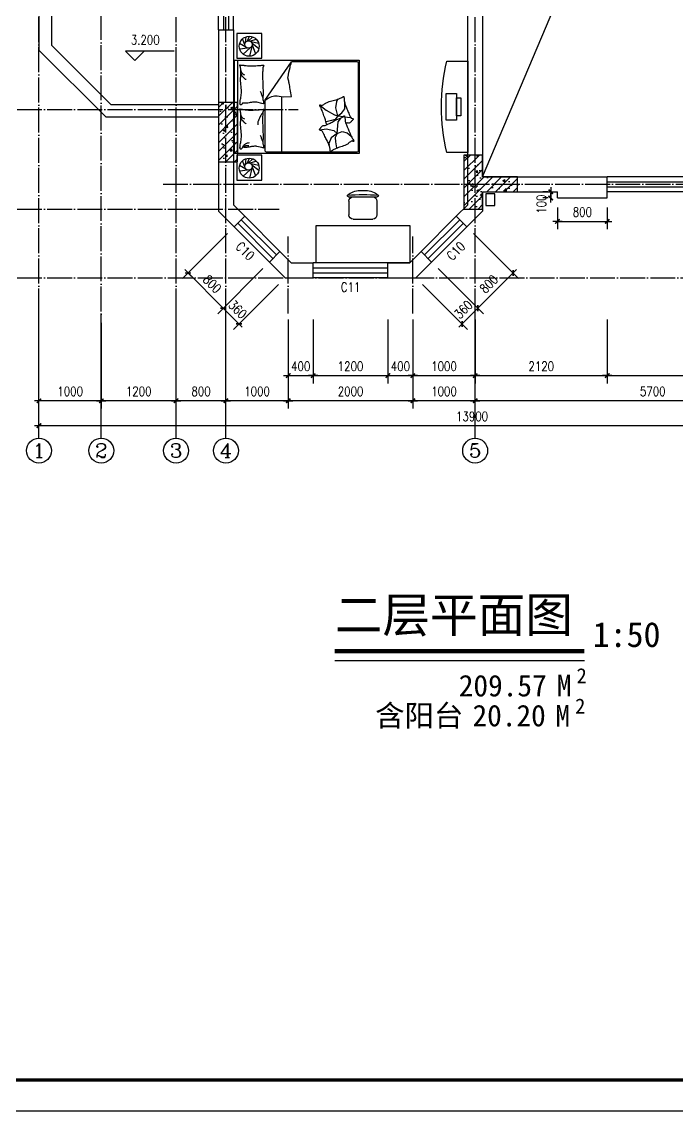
# Model space of a CAD drawing. Extents: x 12400 to 217743, y 90685 to 209848.
# Drawn here: x 84382 to 94902, y 90700 to 108180 of the extents above; entities that cross this region are included whole.
import ezdxf
from ezdxf.enums import TextEntityAlignment as Align

# ---------------------------------------------------------------- set-up
doc = ezdxf.new("R2010")
doc.units = 0
doc.header["$LTSCALE"] = 200
doc.linetypes.add('DOTE', pattern=[2.42, 2, -0.2, 0.02, -0.2])
doc.layers.get('0').update_dxf_attribs({"linetype": 'CONTINUOUS'})
doc.layers.get('DEFPOINTS').update_dxf_attribs({"linetype": 'CONTINUOUS'})
for name, color, linetype in [('AXIS', 3, 'CONTINUOUS'), ('AXIS_TEXT', 7, 'CONTINUOUS'), ('COLUMN', 4, 'CONTINUOUS'), ('DOTE', 1, 'DOTE'), ('HATCH', 8, 'CONTINUOUS'), ('LVTRY', 6, 'CONTINUOUS'), ('PUB_DIM', 3, 'CONTINUOUS'), ('PUB_TITLE', 143, 'CONTINUOUS'), ('WALL', 4, 'CONTINUOUS'), ('WINDOW', 2, 'CONTINUOUS'), ('家具', 8, 'CONTINUOUS')]:
    doc.layers.add(name, color=color, linetype=linetype)
doc.styles.add('2', font='SIMHEI.TTF')
doc.styles.add('_SIMPLEX', font='SIMPLEX.shx', dxfattribs={"width": 0.8, "bigfont": 'hztxt.shx'})
doc.styles.add('COMPLEX', font='COMPLEX')
doc.styles.add('DIM_FONT', font='SIMPLEX', dxfattribs={"width": 0.8})
doc.styles.add('SIMPLEX', font='SIMPLEX.SHX')
doc.dimstyles.new('AXIS50', dxfattribs={"dimscale": 0.5, "dimtxt": 300, "dimasz": 1, "dimexe": 250, "dimexo": 300, "dimgap": 150, "dimtad": 1, "dimdec": 0, "dimzin": 0, "dimdsep": 46, "dimtxsty": 'DIM_FONT', "dimblk": '_DIMX', "dimblk1": 'DOTSMALL', "dimblk2": 'DOTSMALL', "dimcen": 2.5, "dimse1": 1, "dimse2": 1, "dimclrt": 7, "dimadec": 0, "dimazin": 0, "dimtfac": 1, "dimtdec": 0, "dimtix": 1, "dimtmove": 2, "dimatfit": 3, "dimldrblk": '_DIMX', "dimfxl": 0, "dimtolj": 1, "dimtzin": 0, "dimarcsym": 0})
doc.dimstyles.new('DIMA50', dxfattribs={"dimscale": 0.5, "dimtxt": 300, "dimasz": 1, "dimexe": 250, "dimexo": 300, "dimgap": 150, "dimtad": 1, "dimdec": 0, "dimzin": 0, "dimdsep": 46, "dimtxsty": 'DIM_FONT', "dimblk": '_DIMX', "dimblk1": 'DOTSMALL', "dimblk2": 'DOTSMALL', "dimcen": 2.5, "dimse1": 1, "dimclrt": 7, "dimadec": 0, "dimazin": 0, "dimtfac": 1, "dimtdec": 0, "dimtix": 1, "dimtmove": 2, "dimatfit": 3, "dimldrblk": '_DIMX', "dimfxl": 0, "dimtolj": 1, "dimtzin": 0, "dimarcsym": 0})
doc.dimstyles.new('DIMB50', dxfattribs={"dimscale": 0.5, "dimtxt": 300, "dimasz": 1, "dimexe": 250, "dimexo": 300, "dimgap": 150, "dimtad": 1, "dimdec": 0, "dimzin": 0, "dimdsep": 46, "dimtxsty": 'DIM_FONT', "dimblk": '_DIMX', "dimblk1": 'DOTSMALL', "dimblk2": 'DOTSMALL', "dimcen": 2.5, "dimse2": 1, "dimclrt": 7, "dimadec": 0, "dimazin": 0, "dimtfac": 1, "dimtdec": 0, "dimtix": 1, "dimtmove": 2, "dimatfit": 3, "dimldrblk": '_DIMX', "dimfxl": 0, "dimtolj": 1, "dimtzin": 0, "dimarcsym": 0})
doc.dimstyles.new('DIMN50', dxfattribs={"dimscale": 0.5, "dimtxt": 300, "dimasz": 1, "dimexe": 250, "dimexo": 300, "dimgap": 150, "dimtad": 1, "dimdec": 0, "dimzin": 0, "dimdsep": 46, "dimtxsty": 'DIM_FONT', "dimblk": '_DIMX', "dimblk1": 'DOTSMALL', "dimblk2": 'DOTSMALL', "dimcen": 2.5, "dimclrt": 7, "dimadec": 0, "dimazin": 0, "dimtfac": 1, "dimtdec": 0, "dimtix": 1, "dimtmove": 2, "dimatfit": 3, "dimldrblk": '_DIMX', "dimfxl": 0, "dimtolj": 1, "dimtzin": 0, "dimarcsym": 0})
pattern_1 = [(45, (178485.24, -10986.48), (-70.71068, 70.71068), []), (50, (178485.24, -10986.48), (358.6301, -31.37607), [37.5, -412.5]), (355, (178485.24, -10986.48), (-69.3757, 376.0961), [30, -330]), (100.4514, (178515.12, -10989.1), (289.2547, 344.7198), [31.8701, -350.5711]), (46.1842, (178485.24, -10886.48), (533.6205, -82.7595), [56.25, -618.75]), (96.6356, (178529.7, -10893.37), (467.3314, 487.059), [47.8051, -525.8565]), (351.1842, (178485.24, -10886.5), (467.331, 487.0593), [45, -495]), (21, (178535.24, -10911.48), (298.4535, -201.30945), [37.5, -412.5]), (326, (178535.24, -10911.48), (121.6577, 362.575), [30, -330]), (71.4514, (178560.1, -10928.25), (420.1113, 161.26525), [31.8701, -350.5711]), (37.5, (178485.24, -10986.48), (6.07993, 166.44693), [0, -326, 0, -335, 0, -331.25]), (7.5, (178485.24, -10986.48), (131.53477, 197.20586), [0, -191, 0, -318.5, 0, -126.25]), (327.5, (178373.74, -10986.48), (266.91122, -11.27744), [0, -125, 0, -390, 0, -517.5]), (317.5, (178323.74, -10986.48), (291.5931, 50.0525), [0, -162.5, 0, -259, 0, -367.5])]

# ---------------------------------------------------------------- blocks, each defined once
blk = doc.blocks.new('_AXISO')
blk.add_circle((0, 0), 0.5)
at = {"layer": 'AXIS_TEXT', "style": 'COMPLEX', "width": 1.041667}
blk.add_attdef('A', text='', height=0.56, dxfattribs=at).set_placement((-0.25, -0.28), (0.25, -0.28), align=Align.FIT)
blk = doc.blocks.new('_DIMX')
blk.add_line((-150, 0), (150, 0))
at = {"const_width": 50}
blk.add_lwpolyline([(-70, -70), (70, 70)], dxfattribs=at)
blk = doc.blocks.new('*D1376')
at = {"layer": 'AXIS', "color": 0, "lineweight": -2}
blk.add_line((97358, 102099), (91659, 102099), dxfattribs=at)
at = {"layer": 'DEFPOINTS', "color": 0}
for p in [(91659, 103499), (97359, 103499), (91659, 102099)]:
    blk.add_point(p, dxfattribs=at)
at = {"layer": 'AXIS', "color": 0, "lineweight": -2, "xscale": 0.5, "yscale": 0.5, "zscale": 0.5, "rotation": 180}
blk.add_blockref('_DIMX', (91659, 102099), dxfattribs=at)
at = {"layer": 'AXIS', "color": 0, "lineweight": -2, "xscale": 0.5, "yscale": 0.5, "zscale": 0.5}
blk.add_blockref('_DIMX', (97359, 102099), dxfattribs=at)
at = {"layer": 'AXIS', "color": 7, "insert": (94509, 102249), "char_height": 150, "attachment_point": 5, "style": 'DIM_FONT'}
blk.add_mtext('\\A1;5700', dxfattribs=at)
blk = doc.blocks.new('_DOTSMALL')
at = {"color": 0, "linetype": 'ByBlock', "const_width": 0.5}
blk.add_lwpolyline([(-0.0625, 0, 1), (0.0625, 0, 1)], format="xyb", close=True, dxfattribs=at)
blk = doc.blocks.new('*D1377')
at = {"layer": 'AXIS', "color": 0, "lineweight": -2}
for p, q in [((90659, 103349), (90659, 101974)), ((91658, 102099), (90659, 102099))]:
    blk.add_line(p, q, dxfattribs=at)
at = {"layer": 'DEFPOINTS', "color": 0}
for p in [(90659, 103499), (91659, 103499), (90659, 102099)]:
    blk.add_point(p, dxfattribs=at)
at = {"layer": 'AXIS', "color": 0, "lineweight": -2, "xscale": 0.5, "yscale": 0.5, "zscale": 0.5, "rotation": 180}
blk.add_blockref('_DIMX', (90659, 102099), dxfattribs=at)
at = {"layer": 'AXIS', "color": 0, "lineweight": -2, "xscale": 0.5, "yscale": 0.5, "zscale": 0.5}
blk.add_blockref('_DIMX', (91659, 102099), dxfattribs=at)
at = {"layer": 'AXIS', "color": 7, "insert": (91159, 102249), "char_height": 150, "attachment_point": 5, "style": 'DIM_FONT'}
blk.add_mtext('\\A1;1000', dxfattribs=at)
blk = doc.blocks.new('*D1378')
at = {"layer": 'AXIS', "color": 0, "lineweight": -2}
blk.add_line((87658, 102099), (86859, 102099), dxfattribs=at)
at = {"layer": 'DEFPOINTS', "color": 0}
for p in [(86859, 103499), (87659, 103499), (86859, 102099)]:
    blk.add_point(p, dxfattribs=at)
at = {"layer": 'AXIS', "color": 0, "lineweight": -2, "xscale": 0.5, "yscale": 0.5, "zscale": 0.5, "rotation": 180}
blk.add_blockref('_DIMX', (86859, 102099), dxfattribs=at)
at = {"layer": 'AXIS', "color": 0, "lineweight": -2, "xscale": 0.5, "yscale": 0.5, "zscale": 0.5}
blk.add_blockref('_DIMX', (87659, 102099), dxfattribs=at)
at = {"layer": 'AXIS', "color": 7, "insert": (87259, 102249), "char_height": 150, "attachment_point": 5, "style": 'DIM_FONT'}
blk.add_mtext('\\A1;800', dxfattribs=at)
blk = doc.blocks.new('*D1379')
at = {"layer": 'AXIS', "color": 0, "lineweight": -2}
blk.add_line((98558, 101699), (84659, 101699), dxfattribs=at)
at = {"layer": 'DEFPOINTS', "color": 0}
for p in [(84659, 103499), (98559, 103499), (84659, 101699)]:
    blk.add_point(p, dxfattribs=at)
at = {"layer": 'AXIS', "color": 0, "lineweight": -2, "xscale": 0.5, "yscale": 0.5, "zscale": 0.5, "rotation": 180}
blk.add_blockref('_DIMX', (84659, 101699), dxfattribs=at)
at = {"layer": 'AXIS', "color": 0, "lineweight": -2, "xscale": 0.5, "yscale": 0.5, "zscale": 0.5}
blk.add_blockref('_DIMX', (98559, 101699), dxfattribs=at)
at = {"layer": 'AXIS', "color": 7, "insert": (91609, 101849), "char_height": 150, "attachment_point": 5, "style": 'DIM_FONT'}
blk.add_mtext('\\A1;13900', dxfattribs=at)
blk = doc.blocks.new('*D1402')
at = {"layer": 'AXIS', "color": 0, "lineweight": -2}
for p, q in [((88659, 103349), (88659, 101974)), ((88658, 102099), (87659, 102099))]:
    blk.add_line(p, q, dxfattribs=at)
at = {"layer": 'DEFPOINTS', "color": 0}
for p in [(87659, 103499), (88659, 103499), (87659, 102099)]:
    blk.add_point(p, dxfattribs=at)
at = {"layer": 'AXIS', "color": 0, "lineweight": -2, "xscale": 0.5, "yscale": 0.5, "zscale": 0.5, "rotation": 180}
blk.add_blockref('_DIMX', (87659, 102099), dxfattribs=at)
at = {"layer": 'AXIS', "color": 0, "lineweight": -2, "xscale": 0.5, "yscale": 0.5, "zscale": 0.5}
blk.add_blockref('_DIMX', (88659, 102099), dxfattribs=at)
at = {"layer": 'AXIS', "color": 7, "insert": (88159, 102249), "char_height": 150, "attachment_point": 5, "style": 'DIM_FONT'}
blk.add_mtext('\\A1;1000', dxfattribs=at)
blk = doc.blocks.new('*D1403')
at = {"layer": 'AXIS', "color": 0, "lineweight": -2}
for p, q in [((88659, 103349), (88659, 101974)), ((90659, 103349), (90659, 101974)), ((90658, 102099), (88659, 102099))]:
    blk.add_line(p, q, dxfattribs=at)
at = {"layer": 'DEFPOINTS', "color": 0}
for p in [(88659, 103499), (90659, 103499), (88659, 102099)]:
    blk.add_point(p, dxfattribs=at)
at = {"layer": 'AXIS', "color": 0, "lineweight": -2, "xscale": 0.5, "yscale": 0.5, "zscale": 0.5, "rotation": 180}
blk.add_blockref('_DIMX', (88659, 102099), dxfattribs=at)
at = {"layer": 'AXIS', "color": 0, "lineweight": -2, "xscale": 0.5, "yscale": 0.5, "zscale": 0.5}
blk.add_blockref('_DIMX', (90659, 102099), dxfattribs=at)
at = {"layer": 'AXIS', "color": 7, "insert": (89659, 102249), "char_height": 150, "attachment_point": 5, "style": 'DIM_FONT'}
blk.add_mtext('\\A1;2000', dxfattribs=at)
blk = doc.blocks.new('*D1404')
at = {"layer": 'AXIS', "color": 0, "lineweight": -2}
for p, q in [((85659, 103349), (85659, 101974)), ((85658, 102099), (84659, 102099))]:
    blk.add_line(p, q, dxfattribs=at)
at = {"layer": 'DEFPOINTS', "color": 0}
for p in [(84659, 103499), (85659, 103499), (84659, 102099)]:
    blk.add_point(p, dxfattribs=at)
at = {"layer": 'AXIS', "color": 0, "lineweight": -2, "xscale": 0.5, "yscale": 0.5, "zscale": 0.5, "rotation": 180}
blk.add_blockref('_DIMX', (84659, 102099), dxfattribs=at)
at = {"layer": 'AXIS', "color": 0, "lineweight": -2, "xscale": 0.5, "yscale": 0.5, "zscale": 0.5}
blk.add_blockref('_DIMX', (85659, 102099), dxfattribs=at)
at = {"layer": 'AXIS', "color": 7, "insert": (85159, 102249), "char_height": 150, "attachment_point": 5, "style": 'DIM_FONT'}
blk.add_mtext('\\A1;1000', dxfattribs=at)
blk = doc.blocks.new('*D1439')
at = {"layer": 'AXIS', "color": 0, "lineweight": -2}
for p, q in [((85659, 103349), (85659, 101974)), ((86858, 102099), (85659, 102099))]:
    blk.add_line(p, q, dxfattribs=at)
at = {"layer": 'DEFPOINTS', "color": 0}
for p in [(85659, 103499), (86859, 103499), (85659, 102099)]:
    blk.add_point(p, dxfattribs=at)
at = {"layer": 'AXIS', "color": 0, "lineweight": -2, "xscale": 0.5, "yscale": 0.5, "zscale": 0.5, "rotation": 180}
blk.add_blockref('_DIMX', (85659, 102099), dxfattribs=at)
at = {"layer": 'AXIS', "color": 0, "lineweight": -2, "xscale": 0.5, "yscale": 0.5, "zscale": 0.5}
blk.add_blockref('_DIMX', (86859, 102099), dxfattribs=at)
at = {"layer": 'AXIS', "color": 7, "insert": (86259, 102249), "char_height": 150, "attachment_point": 5, "style": 'DIM_FONT'}
blk.add_mtext('\\A1;1200', dxfattribs=at)
blk = doc.blocks.new('_C2JIQ')
for p, q in [((50, 0), (-50, 0)), ((230, -100), (-230, -100)), ((-225, -168), (-225, -392)), ((225, -168), (225, -392)), ((158, -460), (-158, -460))]:
    blk.add_line(p, q)
for centre, radius, start, end in [((-239, -84), 10, 130.7265, 202.67), ((-230, -80), 20, 202.67, 270), ((-40, -315), 316, 91.7651, 130.7265), ((0, -2778), 2713, 84.8023, 95.1977), ((-158, -168), 67.5, 90, 180), ((40, -315), 316, 49.2735, 88.2349), ((158, -168), 67.5, 0, 90), ((230, -80), 20, 270, 337.33), ((239, -84), 10, 337.33, 49.2735), ((-158, -392), 67.5, 180, 270), ((158, -392), 67.5, 270, 0)]:
    blk.add_arc(centre, radius, start, end)
at = {"style": 'DIM_FONT', "width": 0.8, "flags": 9}
for tag in ['XSIZE', 'YSIZE']:
    blk.add_attdef(tag, (0, 0), '', height=0.5, dxfattribs=at)
blk = doc.blocks.new('DSG')
at = {"layer": '家具'}
blk.add_lwpolyline([(334, 735), (0, 735), (0, -735), (334, -735)], dxfattribs=at)
for points in [[(347, 214), (181, 214), (181, -214), (347, -214)], [(181, 142), (109, 142), (109, -146), (181, -146)]]:
    blk.add_lwpolyline(points, close=True, dxfattribs=at)
blk.add_arc((-2748, 0), 3168, 346.5839, 13.4161, dxfattribs=at)
at = {"layer": '家具', "style": 'DIM_FONT', "oblique": -180, "text_generation_flag": 4, "width": 0.7, "flags": 9}
for tag in ['XSIZE', 'YSIZE']:
    blk.add_attdef(tag, (0, 0), '', height=0.35, dxfattribs=at)
blk = doc.blocks.new('M_C54TQD')
for p, q in [((0, -52), (1500, -52)), ((26, -509), (26, -1968)), ((853, -489), (46, -489)), ((853, -489), (1472, -916)), ((46, -761), (915, -761)), ((1472, -1968), (1472, -916)), ((381, -1368), (395, -1471)), ((778, -1368), (698, -1472)), ((161, -1514), (137, -1518)), ((255, -1552), (161, -1514)), ((324, -1645), (255, -1552)), ((395, -1471), (369, -1593)), ((528, -1559), (509, -1470)), ((548, -1617), (528, -1559)), ((698, -1472), (623, -1603)), ((90, -1638), (87, -1645)), ((188, -1621), (90, -1638)), ((257, -1618), (188, -1621)), ((324, -1645), (257, -1618)), ((369, -1593), (324, -1645)), ((324, -1645), (510, -1664)), ((324, -1645), (355, -1728)), ((355, -1728), (335, -1810)), ((510, -1664), (560, -1700)), ((605, -1658), (548, -1617)), ((560, -1700), (572, -1709)), ((605, -1658), (594, -1752)), ((623, -1603), (605, -1658)), ((605, -1658), (734, -1626)), ((605, -1658), (655, -1721)), ((655, -1721), (720, -1769)), ((734, -1626), (837, -1640)), ((837, -1640), (873, -1660)), ((335, -1810), (281, -1873)), ((592, -1767), (580, -1861)), ((720, -1769), (813, -1769)), ((46, -1988), (1452, -1988))]:
    blk.add_line(p, q)
blk.add_lwpolyline([(0, -2000), (0, 0), (1500, 0), (1500, -2000)], close=True)
for points in [[(101, -127, -0.263368), (73, -108, -0.494818), (82, -89, -0.049225), (100, -88, -0.036831), (124, -89, -0.031893), (161, -97, 0.035782), (195, -104, 0.032941), (285, -110, 0.026564), (396, -104, 0.017905), (434, -99, -0.033397), (454, -97, -0.03204), (491, -97, 0.018442), (555, -101, 0.010837), (620, -100, 0.014624), (668, -97, 0.111249), (691, -89, -0.153708), (708, -86, -0.076444), (715, -87, -0.215512), (717, -89, -0.585858), (714, -92, 0.363489), (709, -95, 0.191716), (709, -106, -0.129675), (711, -123, -0.01735), (708, -140, 0.019326), (706, -155, 0.018818), (699, -223, 0.021828), (698, -283, 0.006204), (700, -316, 0.001963), (706, -423, 0.028341), (710, -459, -0.117014), (709, -468, -0.36606), (708, -469, -0.03973), (694, -466, -0.048309), (681, -461, 0.062981), (670, -457, 0.04058), (647, -454, 0.014345), (580, -451, 0.005484), (454, -452, 0.007153), (358, -455, 0.008762), (316, -458, -0.008153), (270, -461, -0.06251), (213, -456, 0.078669), (167, -454, 0.047825), (145, -459, -0.034494), (114, -466, -0.023571), (89, -469, -0.510228), (88, -468), (95, -438), (116, -356, 0.073041), (118, -336, 0.023305), (112, -275, 0.018299), (108, -252, -0.01097), (101, -214, -0.042281), (98, -180, -0.027201), (101, -126)], [(99, -143, -0.05369), (114, -156, -0.070312), (122, -168, -0.015448), (125, -177, -0.013244), (129, -187, -0.082127), (132, -205, -0.064164), (129, -228)], [(101, -127, -0.077379), (136, -152, -0.077379), (161, -187, -0.047525), (171, -211, -0.047525), (176, -238)], [(575, -101, 0.027842), (551, -111, 0.048685), (539, -119, 0.023666), (511, -144, 0.031223), (492, -164, 0.046801), (486, -172, 0.023191), (478, -189)], [(657, -95, 0.088153), (622, -98, 0.088153), (591, -114, 0.077547), (569, -135, 0.077547), (555, -162)], [(810, -127, -0.263368), (782, -108, -0.494818), (791, -89, -0.049225), (809, -88, -0.036831), (833, -89, -0.031893), (871, -97, 0.035782), (905, -104, 0.032941), (994, -110, 0.026564), (1106, -104, 0.017905), (1143, -99, -0.033397), (1163, -97, -0.03204), (1200, -97, 0.018442), (1265, -101, 0.010837), (1329, -100, 0.014624), (1377, -97, 0.111249), (1400, -89, -0.153708), (1417, -86, -0.076444), (1424, -87, -0.215512), (1426, -89, -0.585858), (1423, -92, 0.363489), (1419, -95, 0.191716), (1419, -106, -0.129675), (1421, -123, -0.01735), (1418, -140, 0.019326), (1415, -155, 0.018818), (1408, -223, 0.021828), (1407, -283, 0.006204), (1409, -316, 0.001963), (1415, -423, 0.028341), (1419, -459, -0.117014), (1419, -468, -0.36606), (1417, -469, -0.03973), (1404, -466, -0.048309), (1390, -461, 0.062981), (1379, -457, 0.04058), (1356, -454, 0.014345), (1289, -451, 0.005484), (1164, -452, 0.007153), (1067, -455, 0.008762), (1025, -458, -0.008153), (979, -461, -0.06251), (922, -456, 0.078669), (877, -454, 0.047825), (854, -459, -0.034494), (823, -466, -0.023571), (798, -469, -0.510228), (797, -468), (805, -438), (825, -356, 0.073041), (827, -336, 0.023305), (821, -275, 0.018299), (817, -252, -0.01097), (810, -214, -0.042281), (807, -180, -0.027201), (810, -126)], [(1284, -101, 0.027842), (1260, -111, 0.048685), (1248, -119, 0.023666), (1220, -144, 0.031223), (1201, -164, 0.046801), (1196, -172, 0.023191), (1188, -189)], [(1366, -95, 0.088153), (1332, -98, 0.088153), (1300, -114, 0.077547), (1279, -135, 0.077547), (1265, -162)], [(191, -454, 0.009729), (219, -445, 0.009729), (246, -435, 0.007971), (267, -426, 0.007971), (289, -416)], [(661, -455, 0.016108), (622, -429, 0.024599), (595, -414, 0.009477), (546, -391, 0.015937), (516, -378, 0.072521), (500, -375, 0.033339), (463, -375)], [(853, -489, -0.085272), (917, -599, -0.124044), (926, -686), (912, -782), (914, -912)], [(901, -454, 0.009729), (928, -445, 0.009729), (955, -435, 0.007971), (977, -426, 0.007971), (998, -416)], [(914, -912, 0.007867), (1032, -894, 0.009508), (1128, -876, 0.006616), (1193, -862, -0.023828), (1212, -858, -0.080713), (1230, -859, -0.009591), (1383, -891, -0.013133), (1416, -899, -0.007859), (1472, -916)], [(464, -1480, 0.025626), (476, -1478, 0.0108), (605, -1436, 0.00456), (692, -1405, 0.01125), (727, -1391, 0.069394), (746, -1380, -0.079756), (763, -1371, -0.106399), (778, -1368, -0.328642), (782, -1372, -0.299547), (779, -1378, 0.189917), (774, -1387, 0.033518), (773, -1397, 0.075627), (773, -1402, 0.053489), (776, -1410, 0.017838), (788, -1432, 0.038394), (805, -1456, -0.059529), (816, -1472, -0.035943), (826, -1498, -0.011245), (852, -1585, -0.006203), (862, -1624, 0.010783), (868, -1647, 0.019485), (873, -1660, 0.005062), (892, -1710, 0.101392), (909, -1736, -0.223768), (914, -1749, -0.25558), (911, -1754, -0.081563), (895, -1759, -0.071805), (878, -1759, 0.069985), (861, -1759, 0.03546), (801, -1772, 0.029432), (732, -1797, 0.001554), (699, -1811, -0.00152), (665, -1826, -0.004735), (629, -1840, 0.00382), (586, -1859, 0.296001), (564, -1891, -0.649774), (542, -1900, -0.02319), (538, -1895, 0.0288), (534, -1892, 0.005727), (527, -1886, -0.004358), (519, -1878, -0.027528), (502, -1861, -0.046214), (493, -1850, -0.194121), (490, -1833, 0.133719), (489, -1809, 0.005779), (482, -1787, 0.008882)]]:
    blk.add_lwpolyline(points, format="xyb")
blk.add_lwpolyline([(58, -1583, 0.101392), (40, -1559, -0.223768), (34, -1546, -0.25558), (36, -1541, -0.081563), (52, -1535, -0.071805), (69, -1534, 0.069985), (86, -1532, 0.03546), (145, -1515, 0.029432), (211, -1485, 0.001554), (244, -1468, -0.00152), (276, -1451, -0.004735), (311, -1433, 0.00382), (353, -1412, 0.296001), (372, -1378, -0.649774), (393, -1367, -0.02319), (398, -1372, 0.0288), (402, -1375, 0.005727), (409, -1380, -0.004358), (418, -1387, -0.027528), (436, -1403, -0.046214), (445, -1414, -0.194121), (450, -1430, 0.133719), (453, -1454, 0.011505), (471, -1496, 0.008882), (497, -1550, 0.012426), (535, -1618, -0.033612), (547, -1644), (570, -1701), (588, -1744, 0.224341), (603, -1757, -0.722772), (603, -1766, -0.103513), (599, -1767, 0.053465), (592, -1767, 0.030109), (569, -1772, -0.031436), (547, -1776, -0.05324), (532, -1776, 0.05518), (517, -1777, 0.056271), (492, -1783, 0.0108), (366, -1835, 0.00456), (281, -1873, 0.01125), (247, -1889, 0.069394), (229, -1902, -0.079756), (213, -1912, -0.106399), (199, -1915, -0.328642), (195, -1912, -0.299547), (196, -1906, 0.189917), (201, -1896, 0.033518), (202, -1886, 0.075627), (201, -1882, 0.053489), (197, -1874, 0.017838), (184, -1853, 0.038394), (165, -1830, -0.059529), (153, -1815, -0.035943), (140, -1790, -0.011245), (108, -1705, -0.006203), (95, -1667, 0.010783), (87, -1645, 0.019485), (82, -1632, 0.005062)], format="xyb", close=True)
for centre, start, end in [((46, -509), 90, 180), ((46, -741), 180, 270), ((46, -1968), 180, 270), ((1452, -1968), 270, 0)]:
    blk.add_arc(centre, 20, start, end)
at = {"style": 'DIM_FONT', "width": 0.8, "flags": 9}
for tag in ['XSIZE', 'YSIZE']:
    blk.add_attdef(tag, (0, 0), '', height=0.5, dxfattribs=at)
blk = doc.blocks.new('M_C5')
for p, q in [((-54, -14), (-154, 45)), ((-71, 21), (-106, 120)), ((-60, 63), (-50, 152)), ((-28, 86), (7, 160)), ((-9, 88), (59, 149)), ((12, 83), (112, 114)), ((26, 75), (152, 50)), ((42, 53), (156, -35)), ((48, 21), (102, -123)), ((-26, -30), (-153, -47)), ((14, -26), (-99, -126)), ((41, -2), (5, -160))]:
    blk.add_line(p, q)
for centre, radius in [((0, 0), 160), ((-11, 28), 60)]:
    blk.add_circle(centre, radius)
at = {"width": 0.8, "flags": 9}
for tag in ['XSIZE', 'YSIZE']:
    blk.add_attdef(tag, (0, 0), '', height=0.5, dxfattribs=at)
blk = doc.blocks.new('A$C61510689')
for points in [[(36, 1955), (436, 1955), (436, 2355), (36, 2355)], [(36, 0), (436, 0), (436, 400), (36, 400)]]:
    blk.add_lwpolyline(points, close=True)
for p in [(236, 2148), (236, 192)]:
    blk.add_blockref('M_C5', p)
at = {"rotation": 90}
blk.add_blockref('M_C54TQD', (0, 426), dxfattribs=at)
blk = doc.blocks.new('TM1800')
for p, q in [((0, 240), (1800, 240)), ((865, 160), (865, 240)), ((1800, 160), (0, 160)), ((936, 80), (0, 80)), ((0, 0), (1800, 0)), ((936, 160), (936, 80))]:
    blk.add_line(p, q)
blk = doc.blocks.new('_WBLK')
for p, q in [((-0.5, 0.5), (0.5, 0.5)), ((0.5, 0.1667), (-0.5, 0.1667)), ((0.5, -0.1667), (-0.5, -0.1667)), ((-0.5, -0.5), (0.5, -0.5))]:
    blk.add_line(p, q)
at = {"style": 'SIMPLEX', "flags": 9}
blk.add_attdef('A', text='', height=1, dxfattribs=at).set_placement((0, 1.5), align=Align.MIDDLE)
blk = doc.blocks.new('*D1576')
at = {"layer": 'AXIS', "color": 0, "lineweight": -2}
for p, q in [((88659, 103404), (88659, 102378)), ((89059, 103404), (89059, 102378)), ((88658, 102503), (88658, 102503)), ((88659, 102503), (89059, 102503)), ((89059, 102503), (89060, 102503))]:
    blk.add_line(p, q, dxfattribs=at)
at = {"layer": 'DEFPOINTS', "color": 0}
for p in [(88659, 103554), (89059, 103554), (89059, 102503)]:
    blk.add_point(p, dxfattribs=at)
at = {"layer": 'AXIS', "color": 0, "lineweight": -2, "xscale": 0.5, "yscale": 0.5, "zscale": 0.5}
blk.add_blockref('_DIMX', (88659, 102503), dxfattribs=at)
at = {"layer": 'AXIS', "color": 0, "lineweight": -2, "xscale": 0.5, "yscale": 0.5, "zscale": 0.5, "rotation": 180}
blk.add_blockref('_DIMX', (89059, 102503), dxfattribs=at)
at = {"layer": 'AXIS', "color": 7, "insert": (88859, 102653), "char_height": 150, "attachment_point": 5, "style": 'DIM_FONT'}
blk.add_mtext('\\A1;400', dxfattribs=at)
blk = doc.blocks.new('*D1577')
at = {"layer": 'AXIS', "color": 0, "lineweight": -2}
for p, q in [((89059, 103404), (89059, 102378)), ((90259, 103404), (90259, 102378)), ((89059, 102503), (90258, 102503))]:
    blk.add_line(p, q, dxfattribs=at)
at = {"layer": 'DEFPOINTS', "color": 0}
for p in [(89059, 103554), (90259, 103554), (90259, 102503)]:
    blk.add_point(p, dxfattribs=at)
at = {"layer": 'AXIS', "color": 0, "lineweight": -2, "xscale": 0.5, "yscale": 0.5, "zscale": 0.5, "rotation": 180}
blk.add_blockref('_DIMX', (89059, 102503), dxfattribs=at)
at = {"layer": 'AXIS', "color": 0, "lineweight": -2, "xscale": 0.5, "yscale": 0.5, "zscale": 0.5}
blk.add_blockref('_DIMX', (90259, 102503), dxfattribs=at)
at = {"layer": 'AXIS', "color": 7, "insert": (89659, 102653), "char_height": 150, "attachment_point": 5, "style": 'DIM_FONT'}
blk.add_mtext('\\A1;1200', dxfattribs=at)
blk = doc.blocks.new('*D1578')
at = {"layer": 'AXIS', "color": 0, "lineweight": -2}
for p, q in [((90259, 103404), (90259, 102378)), ((90659, 103404), (90659, 102378)), ((90258, 102503), (90258, 102503)), ((90259, 102503), (90659, 102503)), ((90659, 102503), (90660, 102503))]:
    blk.add_line(p, q, dxfattribs=at)
at = {"layer": 'DEFPOINTS', "color": 0}
for p in [(90259, 103554), (90659, 103554), (90659, 102503)]:
    blk.add_point(p, dxfattribs=at)
at = {"layer": 'AXIS', "color": 0, "lineweight": -2, "xscale": 0.5, "yscale": 0.5, "zscale": 0.5}
blk.add_blockref('_DIMX', (90259, 102503), dxfattribs=at)
at = {"layer": 'AXIS', "color": 0, "lineweight": -2, "xscale": 0.5, "yscale": 0.5, "zscale": 0.5, "rotation": 180}
blk.add_blockref('_DIMX', (90659, 102503), dxfattribs=at)
at = {"layer": 'AXIS', "color": 7, "insert": (90459, 102653), "char_height": 150, "attachment_point": 5, "style": 'DIM_FONT'}
blk.add_mtext('\\A1;400', dxfattribs=at)
blk = doc.blocks.new('*D1579')
at = {"layer": 'AXIS', "color": 0, "lineweight": -2}
for p, q in [((90659, 103404), (90659, 102378)), ((91659, 103404), (91659, 102378)), ((90659, 102503), (91658, 102503))]:
    blk.add_line(p, q, dxfattribs=at)
at = {"layer": 'DEFPOINTS', "color": 0}
for p in [(90659, 103554), (91659, 103554), (91659, 102503)]:
    blk.add_point(p, dxfattribs=at)
at = {"layer": 'AXIS', "color": 0, "lineweight": -2, "xscale": 0.5, "yscale": 0.5, "zscale": 0.5, "rotation": 180}
blk.add_blockref('_DIMX', (90659, 102503), dxfattribs=at)
at = {"layer": 'AXIS', "color": 0, "lineweight": -2, "xscale": 0.5, "yscale": 0.5, "zscale": 0.5}
blk.add_blockref('_DIMX', (91659, 102503), dxfattribs=at)
at = {"layer": 'AXIS', "color": 7, "insert": (91159, 102653), "char_height": 150, "attachment_point": 5, "style": 'DIM_FONT'}
blk.add_mtext('\\A1;1000', dxfattribs=at)
blk = doc.blocks.new('*D1580')
at = {"layer": 'AXIS', "color": 0, "lineweight": -2}
for p, q in [((91659, 103404), (91659, 102378)), ((93779, 103404), (93779, 102378)), ((91659, 102503), (93778, 102503))]:
    blk.add_line(p, q, dxfattribs=at)
at = {"layer": 'DEFPOINTS', "color": 0}
for p in [(91659, 103554), (93779, 103554), (93779, 102503)]:
    blk.add_point(p, dxfattribs=at)
at = {"layer": 'AXIS', "color": 0, "lineweight": -2, "xscale": 0.5, "yscale": 0.5, "zscale": 0.5, "rotation": 180}
blk.add_blockref('_DIMX', (91659, 102503), dxfattribs=at)
at = {"layer": 'AXIS', "color": 0, "lineweight": -2, "xscale": 0.5, "yscale": 0.5, "zscale": 0.5}
blk.add_blockref('_DIMX', (93779, 102503), dxfattribs=at)
at = {"layer": 'AXIS', "color": 7, "insert": (92719, 102653), "char_height": 150, "attachment_point": 5, "style": 'DIM_FONT'}
blk.add_mtext('\\A1;2120', dxfattribs=at)
blk = doc.blocks.new('*D1581')
at = {"layer": 'AXIS', "color": 0, "lineweight": -2}
for p, q in [((93779, 103404), (93779, 102378)), ((96779, 103404), (96779, 102378)), ((93779, 102503), (96778, 102503))]:
    blk.add_line(p, q, dxfattribs=at)
at = {"layer": 'DEFPOINTS', "color": 0}
for p in [(93779, 103554), (96779, 103554), (96779, 102503)]:
    blk.add_point(p, dxfattribs=at)
at = {"layer": 'AXIS', "color": 0, "lineweight": -2, "xscale": 0.5, "yscale": 0.5, "zscale": 0.5, "rotation": 180}
blk.add_blockref('_DIMX', (93779, 102503), dxfattribs=at)
at = {"layer": 'AXIS', "color": 0, "lineweight": -2, "xscale": 0.5, "yscale": 0.5, "zscale": 0.5}
blk.add_blockref('_DIMX', (96779, 102503), dxfattribs=at)
at = {"layer": 'AXIS', "color": 7, "insert": (95279, 102653), "char_height": 150, "attachment_point": 5, "style": 'DIM_FONT'}
blk.add_mtext('\\A1;3000', dxfattribs=at)
blk = doc.blocks.new('*D1685')
at = {"layer": 'DEFPOINTS', "color": 0}
for p in [(87791, 104891), (88357, 104325), (87050, 104150)]:
    blk.add_point(p, dxfattribs=at)
at = {"layer": 'PUB_DIM', "color": 0, "lineweight": -2}
for p, q in [((87685, 104785), (86962, 104062)), ((88250, 104219), (87528, 103496)), ((87616, 103585), (87051, 104150))]:
    blk.add_line(p, q, dxfattribs=at)
at = {"layer": 'PUB_DIM', "color": 0, "lineweight": -2, "xscale": 0.5, "yscale": 0.5, "zscale": 0.5}
for p, rotation in [((87050, 104150), 134.9999999999992), ((87616, 103585), 314.9999999999992)]:
    blk.add_blockref('_DIMX', p, dxfattribs=dict(at, rotation=rotation))
at = {"layer": 'PUB_DIM', "color": 7, "insert": (87439, 103973), "char_height": 150, "attachment_point": 5, "rotation": 315, "style": 'DIM_FONT'}
blk.add_mtext('\\A1;800', dxfattribs=at)
blk = doc.blocks.new('*D1686')
at = {"layer": 'DEFPOINTS', "color": 0}
for p in [(88357, 104325), (88609, 104073), (87868, 103332)]:
    blk.add_point(p, dxfattribs=at)
at = {"layer": 'PUB_DIM', "color": 0, "lineweight": -2}
for p, q in [((88250, 104219), (87528, 103496)), ((88503, 103967), (87780, 103244)), ((87616, 103585), (87615, 103585)), ((87616, 103585), (87868, 103332)), ((87869, 103332), (87869, 103332))]:
    blk.add_line(p, q, dxfattribs=at)
at = {"layer": 'PUB_DIM', "color": 0, "lineweight": -2, "xscale": 0.5, "yscale": 0.5, "zscale": 0.5}
for p, rotation in [((87616, 103585), 314.9999999999954), ((87868, 103332), 134.9999999999954)]:
    blk.add_blockref('_DIMX', p, dxfattribs=dict(at, rotation=rotation))
at = {"layer": 'PUB_DIM', "color": 7, "insert": (87848, 103564), "char_height": 150, "attachment_point": 5, "rotation": 315, "style": 'DIM_FONT'}
blk.add_mtext('\\A1;360', dxfattribs=at)
blk = doc.blocks.new('*D1687')
at = {"layer": 'DEFPOINTS', "color": 0}
for p in [(91526, 104891), (90961, 104325), (92267, 104150)]:
    blk.add_point(p, dxfattribs=at)
at = {"layer": 'PUB_DIM', "color": 0, "lineweight": -2}
for p, q in [((91632, 104785), (92355, 104062)), ((91067, 104219), (91790, 103496)), ((91702, 103585), (92267, 104150))]:
    blk.add_line(p, q, dxfattribs=at)
at = {"layer": 'PUB_DIM', "color": 0, "lineweight": -2, "xscale": 0.5, "yscale": 0.5, "zscale": 0.5}
for p, rotation in [((92267, 104150), 45.00000000000073), ((91701, 103585), 225.0000000000007)]:
    blk.add_blockref('_DIMX', p, dxfattribs=dict(at, rotation=rotation))
at = {"layer": 'PUB_DIM', "color": 7, "insert": (91878, 103973), "char_height": 150, "attachment_point": 5, "rotation": 45, "style": 'DIM_FONT'}
blk.add_mtext('\\A1;800', dxfattribs=at)
blk = doc.blocks.new('*D1688')
at = {"layer": 'DEFPOINTS', "color": 0}
for p in [(90961, 104325), (90708, 104073), (91449, 103332)]:
    blk.add_point(p, dxfattribs=at)
at = {"layer": 'PUB_DIM', "color": 0, "lineweight": -2}
for p, q in [((91067, 104219), (91790, 103496)), ((90814, 103967), (91537, 103244)), ((91701, 103585), (91449, 103332)), ((91702, 103585), (91702, 103585)), ((91449, 103332), (91448, 103332))]:
    blk.add_line(p, q, dxfattribs=at)
at = {"layer": 'PUB_DIM', "color": 0, "lineweight": -2, "xscale": 0.5, "yscale": 0.5, "zscale": 0.5}
for p, rotation in [((91701, 103585), 225.0000000000046), ((91449, 103332), 45.0000000000046)]:
    blk.add_blockref('_DIMX', p, dxfattribs=dict(at, rotation=rotation))
at = {"layer": 'PUB_DIM', "color": 7, "insert": (91469, 103564), "char_height": 150, "attachment_point": 5, "rotation": 45, "style": 'DIM_FONT'}
blk.add_mtext('\\A1;360', dxfattribs=at)
blk = doc.blocks.new('*D1798')
at = {"layer": 'DEFPOINTS', "color": 0}
for p in [(92979, 105353), (93779, 105353), (93779, 104977)]:
    blk.add_point(p, dxfattribs=at)
at = {"layer": 'PUB_DIM', "color": 0, "lineweight": -2}
for p, q in [((92979, 105203), (92979, 104852)), ((93779, 105203), (93779, 104852)), ((92979, 104977), (93778, 104977))]:
    blk.add_line(p, q, dxfattribs=at)
at = {"layer": 'PUB_DIM', "color": 0, "lineweight": -2, "xscale": 0.5, "yscale": 0.5, "zscale": 0.5, "rotation": 180}
blk.add_blockref('_DIMX', (92979, 104977), dxfattribs=at)
at = {"layer": 'PUB_DIM', "color": 0, "lineweight": -2, "xscale": 0.5, "yscale": 0.5, "zscale": 0.5}
blk.add_blockref('_DIMX', (93779, 104977), dxfattribs=at)
at = {"layer": 'PUB_DIM', "color": 7, "insert": (93379, 105127), "char_height": 150, "attachment_point": 5, "style": 'DIM_FONT'}
blk.add_mtext('\\A1;800', dxfattribs=at)
blk = doc.blocks.new('*D1799')
at = {"layer": 'DEFPOINTS', "color": 0}
for p in [(92979, 105453), (92871, 105353), (92979, 105353)]:
    blk.add_point(p, dxfattribs=at)
at = {"layer": 'PUB_DIM', "color": 0, "lineweight": -2}
for p, q in [((92829, 105453), (92746, 105453)), ((92871, 105453), (92871, 105454)), ((92871, 105453), (92871, 105353)), ((92829, 105353), (92746, 105353)), ((92871, 105352), (92871, 105352))]:
    blk.add_line(p, q, dxfattribs=at)
at = {"layer": 'PUB_DIM', "color": 0, "lineweight": -2, "xscale": 0.5, "yscale": 0.5, "zscale": 0.5}
for p, rotation in [((92871, 105453), 270), ((92871, 105353), 90)]:
    blk.add_blockref('_DIMX', p, dxfattribs=dict(at, rotation=rotation))
at = {"layer": 'PUB_DIM', "color": 7, "insert": (92721, 105254), "char_height": 150, "attachment_point": 5, "rotation": 90, "style": 'DIM_FONT'}
blk.add_mtext('\\A1;100', dxfattribs=at)

msp = doc.modelspace()

# ---------------------------------------------------------------- hatches: boundary and pattern name
at = {"layer": 'HATCH'}
h = msp.add_hatch(dxfattribs=at)
h.set_pattern_fill('AN31C', color=256, scale=500, style=0)
h.set_pattern_definition(pattern_1)
h.paths.add_polyline_path([(87838.568, 106892.868), (87538.568, 106892.868), (87538.568, 105932.904), (87838.568, 105932.904)])
h = msp.add_hatch(dxfattribs=at)
h.set_pattern_fill('AN31C', color=256, scale=500, style=0)
h.set_pattern_definition(pattern_1)
h.paths.add_polyline_path([(91478.568, 105172.868), (91778.568, 105172.868), (91778.568, 105452.868), (92338.568, 105452.868), (92338.568, 105692.868), (91778.568, 105692.868), (91778.568, 106042.605), (91478.568, 106042.605)])

# ---------------------------------------------------------------- linework, layer by layer
for points in [[(86738.568, 110492.868), (85728.863, 110492.868), (84658.568, 109422.573), (84658.568, 107723.162), (85728.863, 106652.868), (87538.568, 106652.868)], [(86738.568, 110292.868), (85811.705, 110292.868), (84858.568, 109339.73), (84858.568, 107806.005), (85811.705, 106852.868), (87538.568, 106852.868)]]:
    msp.add_lwpolyline(points)
at = {"layer": 'AXIS'}
for p, q in [((84658.568, 101498.924), (84658.568, 103498.924)), ((85658.568, 101498.924), (85658.568, 103498.924)), ((86858.568, 101498.924), (86858.568, 103498.924)), ((87658.568, 101498.924), (87658.568, 103498.924)), ((91658.568, 101498.924), (91658.568, 103498.924))]:
    msp.add_line(p, q, dxfattribs=at)
at = {"layer": 'COLUMN'}
for p, q in [((87538.568, 106892.868), (87538.568, 105932.904)), ((87538.568, 106892.868), (87838.568, 106892.868)), ((87838.568, 106892.868), (87838.568, 105932.904)), ((91778.568, 106042.605), (91478.568, 106042.605)), ((91478.568, 106042.605), (91478.568, 105172.868)), ((91778.568, 105692.868), (91778.568, 106042.605)), ((87538.568, 105932.904), (87838.568, 105932.904)), ((92338.568, 105692.868), (91778.568, 105692.868)), ((92338.568, 105452.868), (92338.568, 105692.868)), ((91778.568, 105172.868), (91778.568, 105452.868)), ((91778.568, 105452.868), (92338.568, 105452.868)), ((91478.568, 105172.868), (91778.568, 105172.868))]:
    msp.add_line(p, q, dxfattribs=at)
at = {"layer": 'DOTE'}
for p, q in [((84658.568, 103498.924), (84658.568, 125313.388)), ((85658.568, 103048.103), (85658.568, 125313.388)), ((91658.568, 103498.924), (91658.568, 125313.388)), ((86858.568, 103498.924), (86858.568, 114743.886)), ((87658.568, 103498.924), (87658.568, 111325.601)), ((84306.341, 106772.868), (88818.406, 106772.868)), ((86649.288, 105572.868), (99558.568, 105572.868)), ((84306.341, 105172.868), (88515.075, 105172.868)), ((88658.568, 103498.924), (88658.568, 104734.397)), ((90658.568, 103498.924), (90658.568, 104734.397)), ((84306.341, 104072.868), (99558.568, 104072.868))]:
    msp.add_line(p, q, dxfattribs=at)
at = {"layer": 'LVTRY'}
msp.add_lwpolyline([(91830.468, 105232.028), (91976.673, 105232.028), (91976.673, 105420.772), (91830.468, 105420.772)], close=True, dxfattribs=at)
at = {"layer": 'PUB_DIM'}
for p, q in [((86196.269, 107560.484), (86046.269, 107710.484)), ((86826.269, 107710.484), (86046.269, 107710.484)), ((86346.269, 107710.484), (86196.269, 107560.484))]:
    msp.add_line(p, q, dxfattribs=at)
at = {"layer": 'PUB_TITLE'}
msp.add_lwpolyline([(76628.085, 90699.54), (76628.085, 132749.54), (106328.085, 132749.54), (106328.085, 90699.54)], close=True, dxfattribs=at)
at = {"layer": 'PUB_TITLE', "const_width": 50}
msp.add_lwpolyline([(77128.085, 91199.54), (105828.085, 91199.54), (105828.085, 131499.54), (77128.085, 131499.54)], close=True, dxfattribs=at)
at = {"layer": 'PUB_TITLE', "const_width": 70}
msp.add_lwpolyline([(89406.615, 98083.448), (93413.524, 98083.448)], dxfattribs=at)
at = {"layer": 'PUB_TITLE'}
msp.add_lwpolyline([(89406.615, 97933.448), (93413.524, 97933.448)], dxfattribs=at)
at = {"layer": 'WALL'}
for p, q in [((91778.568, 112332.868), (91778.568, 105692.868)), ((91538.568, 105242.573), (91538.568, 110372.868)), ((87538.568, 108052.868), (87538.568, 105143.162)), ((87538.568, 108052.868), (87778.568, 108052.868)), ((87778.568, 108052.868), (87778.568, 105242.573)), ((91778.568, 105692.868), (93778.568, 105692.868)), ((93778.568, 105352.868), (93778.568, 105692.868)), ((91778.568, 105452.868), (92978.568, 105452.868)), ((91778.568, 105452.868), (91778.568, 105143.162)), ((92978.568, 105352.868), (92978.568, 105452.868)), ((87778.568, 105242.573), (87960.578, 105060.563)), ((91356.558, 105060.563), (91538.568, 105242.573)), ((92978.568, 105352.868), (93778.568, 105352.868)), ((87538.568, 105143.162), (87790.873, 104890.857)), ((87790.873, 104890.857), (87960.578, 105060.563)), ((91526.264, 104890.857), (91356.558, 105060.563)), ((91526.264, 104890.857), (91778.568, 105143.162)), ((88356.558, 104325.172), (88526.264, 104494.878)), ((88526.264, 104494.878), (88708.274, 104312.868)), ((90608.863, 104312.868), (90790.873, 104494.878)), ((90960.578, 104325.172), (90790.873, 104494.878)), ((88356.558, 104325.172), (88608.863, 104072.868)), ((88708.274, 104312.868), (89058.568, 104312.868)), ((89058.568, 104072.868), (89058.568, 104312.868)), ((90258.568, 104312.868), (90608.863, 104312.868)), ((90258.568, 104072.868), (90258.568, 104312.868)), ((90708.274, 104072.868), (90960.578, 104325.172)), ((88608.863, 104072.868), (89058.568, 104072.868)), ((90258.568, 104072.868), (90708.274, 104072.868))]:
    msp.add_line(p, q, dxfattribs=at)
at = {"layer": '家具'}
msp.add_line((91778.568, 105692.868), (93400.763, 109537.576), dxfattribs=at)
msp.add_lwpolyline([(89108.863, 104912.868), (90608.863, 104912.868), (90608.863, 104312.868), (89108.863, 104312.868)], close=True, dxfattribs=at)

# ---------------------------------------------------------------- block references
at = {"layer": 'AXIS'}
ref = msp.add_blockref('_AXISO', (84658.568, 101298.924), dxfattribs=dict(at, xscale=400, yscale=400, zscale=400))
ref.add_attrib('A', '1', dxfattribs={"layer": 'AXIS_TEXT', "height": 224, "style": 'COMPLEX', "width": 2.083333}).set_placement((84558.568, 101186.924), (84758.568, 101186.924), align=Align.FIT)
ref = msp.add_blockref('_AXISO', (85658.568, 101298.924), dxfattribs=dict(at, xscale=400, yscale=400, zscale=400))
ref.add_attrib('A', '2', dxfattribs={"layer": 'AXIS_TEXT', "height": 224, "style": 'COMPLEX', "width": 1.339286}).set_placement((85558.568, 101186.924), (85758.568, 101186.924), align=Align.FIT)
ref = msp.add_blockref('_AXISO', (86858.568, 101298.924), dxfattribs=dict(at, xscale=400, yscale=400, zscale=400))
ref.add_attrib('A', '3', dxfattribs={"layer": 'AXIS_TEXT', "height": 224, "style": 'COMPLEX', "width": 1.339286}).set_placement((86758.568, 101186.924), (86958.568, 101186.924), align=Align.FIT)
ref = msp.add_blockref('_AXISO', (87658.568, 101298.924), dxfattribs=dict(at, xscale=400, yscale=400, zscale=400))
ref.add_attrib('A', '4', dxfattribs={"layer": 'AXIS_TEXT', "height": 224, "style": 'COMPLEX', "width": 1.171875}).set_placement((87558.568, 101186.924), (87758.568, 101186.924), align=Align.FIT)
ref = msp.add_blockref('_AXISO', (91658.568, 101298.924), dxfattribs=dict(at, xscale=400, yscale=400, zscale=400))
ref.add_attrib('A', '5', dxfattribs={"layer": 'AXIS_TEXT', "height": 224, "style": 'COMPLEX', "width": 1.339286}).set_placement((91558.568, 101186.924), (91758.568, 101186.924), align=Align.FIT)
at = {"layer": 'WINDOW', "rotation": 89.99999999999999}
msp.add_blockref('TM1800', (87778.568, 108052.868), dxfattribs=at)
at = {"layer": 'WINDOW'}
ref = msp.add_blockref('_WBLK', (95278.568, 105572.868), dxfattribs=dict(at, xscale=3000, yscale=239.9999999999999, zscale=3000, rotation=180))
ref.add_attrib('A', 'TC1', dxfattribs={"layer": '0', "height": 150, "style": '_SIMPLEX', "width": 0.8, "flags": 8}).set_placement((95278.568, 105302.868), align=Align.MIDDLE)
ref = msp.add_blockref('_WBLK', (88158.568, 104692.868), dxfattribs=dict(at, xscale=800, yscale=239.9999999999929, zscale=800, rotation=134.9999999999999))
ref.add_attrib('A', 'C10', dxfattribs={"layer": '0', "height": 150, "rotation": 315, "style": '_SIMPLEX', "width": 0.8, "flags": 8}).set_placement((87967.65, 104501.949), align=Align.MIDDLE)
ref = msp.add_blockref('_WBLK', (91158.568, 104692.868), dxfattribs=dict(at, xscale=800, yscale=240.0000000000058, zscale=800, rotation=225))
ref.add_attrib('A', 'C10', dxfattribs={"layer": '0', "height": 150, "rotation": 45, "style": '_SIMPLEX', "width": 0.8, "flags": 8}).set_placement((91349.487, 104501.949), align=Align.MIDDLE)
ref = msp.add_blockref('_WBLK', (89658.568, 104192.868), dxfattribs=dict(at, xscale=1200, yscale=239.9999999999999, zscale=1200, rotation=180))
ref.add_attrib('A', 'C11', dxfattribs={"layer": '0', "height": 150, "style": '_SIMPLEX', "width": 0.8, "flags": 8}).set_placement((89658.568, 103922.868), align=Align.MIDDLE)
at = {"layer": '家具', "extrusion": (0, 0, -1), "xscale": -1, "zscale": -1}
msp.add_blockref('A$C61510689', (-87796.605, 105639.74), dxfattribs=at)
at = {"layer": '家具', "xscale": -1}
msp.add_blockref('DSG', (91538.568, 106815.818), dxfattribs=at)
at = {"layer": '家具', "extrusion": (0, 0, -1), "zscale": -1}
msp.add_blockref('_C2JIQ', (-89856.54, 105472.451), dxfattribs=at)

# ---------------------------------------------------------------- texts
at = {"layer": 'PUB_DIM', "style": 'DIM_FONT', "width": 0.8}
msp.add_text('3.200', height=150, dxfattribs=at).set_placement((86595.269, 107815.484), align=Align.RIGHT)
at = {"layer": 'PUB_TITLE', "style": '2'}
for s, height, p in [('二层平面图', 560, (89406.615, 98383.679)), ('1:50', 400, (93545.013, 98148.387)), ('2', 241.982, (93285.905, 97566.082)), ('209.57', 345.6888, (91396.032, 97355.28)), ('M', 345.689, (92969.642, 97358.747)), ('含阳台', 345.6888, (90054.695, 96875.324)), ('20.20', 345.6888, (91616.029, 96875.324)), ('M', 345.689, (92946.624, 96871.813)), ('2', 241.982, (93262.887, 97079.148))]:
    msp.add_text(s, height=height, dxfattribs=at).set_placement(p)

# ---------------------------------------------------------------- dimensions: what is measured, and where the dimension line sits
at = {"layer": 'AXIS'}
for p1, p2, distance, dimstyle, picture, middle in [((98558.568, 103498.924), (84658.568, 103498.924), 1800, 'AXIS50', '*D1379', (91608.568, 101848.924)), ((88658.562, 103554.109), (89058.562, 103554.109), -1050.752, 'DIMN50', '*D1576', (88858.562, 102653.358)), ((89058.562, 103554.109), (90258.562, 103554.109), -1050.752, 'DIMN50', '*D1577', (89658.562, 102653.358)), ((90258.562, 103554.109), (90658.562, 103554.109), -1050.752, 'DIMN50', '*D1578', (90458.562, 102653.358)), ((90658.562, 103554.109), (91658.562, 103554.109), -1050.752, 'DIMN50', '*D1579', (91158.562, 102653.358)), ((91658.562, 103554.109), (93778.562, 103554.109), -1050.752, 'DIMN50', '*D1580', (92718.562, 102653.358)), ((93778.562, 103554.109), (96778.562, 103554.109), -1050.752, 'DIMN50', '*D1581', (95278.562, 102653.358))]:
    dim = msp.add_aligned_dim(p1=p1, p2=p2, distance=distance, dimstyle=dimstyle, dxfattribs=at)
    dim.commit()
    dim.dimension.update_dxf_attribs({"geometry": picture, "text_midpoint": middle})
for base, p1, p2, dimstyle, picture, middle in [((84658.568, 102098.924), (85658.568, 103498.924), (84658.568, 103498.924), 'DIMB50', '*D1404', (85158.568, 102248.924)), ((85658.568, 102098.924), (86858.568, 103498.924), (85658.568, 103498.924), 'DIMA50', '*D1439', (86258.568, 102248.924)), ((86858.568, 102098.924), (87658.568, 103498.924), (86858.568, 103498.924), 'AXIS50', '*D1378', (87258.568, 102248.924)), ((87658.568, 102098.924), (88658.568, 103498.924), (87658.568, 103498.924), 'DIMB50', '*D1402', (88158.568, 102248.924)), ((88658.568, 102098.924), (90658.568, 103498.924), (88658.568, 103498.924), 'DIMN50', '*D1403', (89658.568, 102248.924)), ((90658.568, 102098.924), (91658.568, 103498.924), (90658.568, 103498.924), 'DIMA50', '*D1377', (91158.568, 102248.924)), ((91658.568, 102098.924), (97358.568, 103498.924), (91658.568, 103498.924), 'AXIS50', '*D1376', (94508.568, 102248.924))]:
    dim = msp.add_linear_dim(base=base, p1=p1, p2=p2, dimstyle=dimstyle, dxfattribs=at)
    dim.commit()
    dim.dimension.update_dxf_attribs({"geometry": picture, "text_midpoint": middle})
at = {"layer": 'PUB_DIM'}
dim = msp.add_linear_dim(base=(92870.833, 105352.868), p1=(92978.568, 105452.868), p2=(92978.568, 105352.868), angle=90, dimstyle='DIMN50', dxfattribs=at)
dim.commit()
dim.dimension.update_dxf_attribs({"geometry": '*D1799', "text_midpoint": (92720.833, 105253.88), "dimtype": 160})
dim = msp.add_linear_dim(base=(93778.568, 104977.352), p1=(92978.568, 105352.868), p2=(93778.568, 105352.868), dimstyle='DIMN50', dxfattribs=at)
dim.commit()
dim.dimension.update_dxf_attribs({"geometry": '*D1798', "text_midpoint": (93378.568, 105127.352)})
for p1, p2, distance, picture, middle in [((88356.538, 104325.193), (87790.852, 104890.878), 1047.383, '*D1685', (87439.15, 103973.49)), ((90960.599, 104325.193), (91526.284, 104890.878), -1047.383, '*D1687', (91877.987, 103973.49))]:
    dim = msp.add_aligned_dim(p1=p1, p2=p2, distance=distance, dimstyle='DIMN50', dxfattribs=at)
    dim.commit()
    dim.dimension.update_dxf_attribs({"geometry": picture, "text_midpoint": middle})
for base, p1, p2, angle, picture, middle in [((87868.251, 103332.256), (88356.538, 104325.193), (88608.863, 104072.868), 315, '*D1686', (87848.155, 103564.485)), ((91448.885, 103332.256), (90960.599, 104325.193), (90708.274, 104072.868), 45, '*D1688', (91468.982, 103564.485))]:
    dim = msp.add_linear_dim(base=base, p1=p1, p2=p2, angle=angle, text='360', dimstyle='DIMN50', dxfattribs=at)
    dim.commit()
    dim.dimension.update_dxf_attribs({"geometry": picture, "text_midpoint": middle})

doc.saveas('drawing.dxf')
